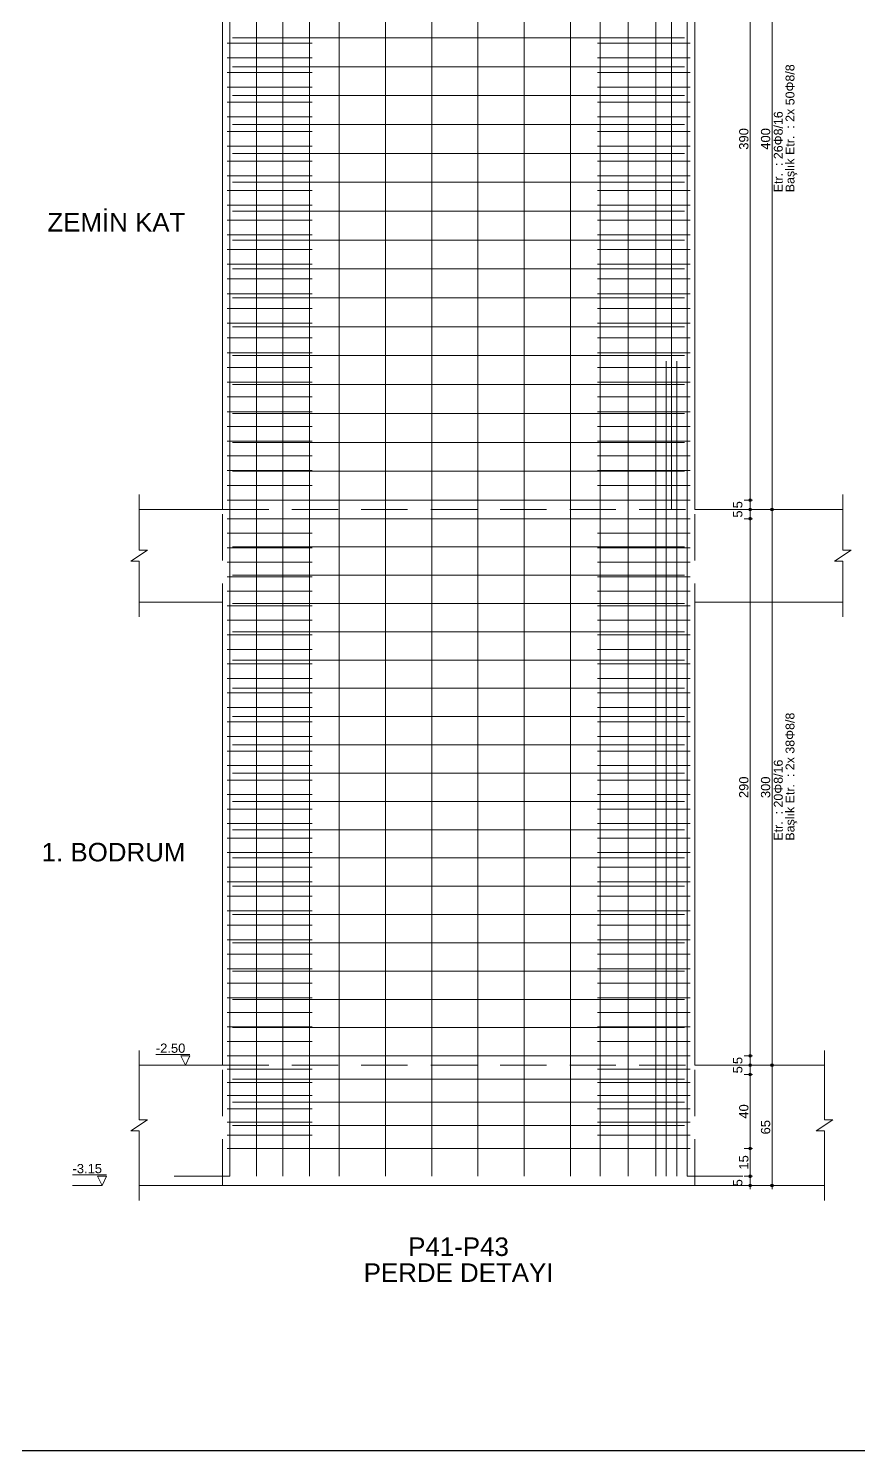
# Model space of a CAD drawing. Header units: millimetres. Extents: x 2232 to 85269, y -3593 to 5869.
# Drawn here: x 83081 to 83753, y -3593 to -2442 of the extents above; entities that cross this region are included whole.
import ezdxf

# ---------------------------------------------------------------- set-up
doc = ezdxf.new("R2010")
doc.units = ezdxf.units.MM
doc.linetypes.add('DASHED2', pattern=[37.5, 25, -12.5])
for name, color, linetype in [('Donatı Çizgisi', 7, 'Continuous'), ('Panel', 7, 'Continuous'), ('Standart', 7, 'Continuous'), ('Ölçülendirme', 7, 'Continuous')]:
    doc.layers.add(name, color=color, linetype=linetype)
doc.styles.add('arial_1_18', font='arial.ttf', dxfattribs={"height": 0.2})

# ---------------------------------------------------------------- blocks, each defined once
blk = doc.blocks.new('IDE824Entity7267')
at = {"layer": 'Donatı Çizgisi', "color": 5, "linetype": 'Continuous', "lineweight": 5}
for points in [[(28997.44, 185.24), (28997.44, 1400.24)], [(29011.77, 185.24), (29011.77, 1400.24)], [(29026.11, 185.24), (29026.11, 1400.24)], [(29040.44, 185.24), (29040.44, 1400.24)], [(29056.44, 185.24), (29056.44, 1400.24)], [(29081.44, 185.24), (29081.44, 1400.24)], [(29106.44, 185.24), (29106.44, 1400.24)], [(29131.44, 185.24), (29131.44, 1400.24)], [(29156.44, 185.24), (29156.44, 1400.24)], [(29181.44, 185.24), (29181.44, 1400.24)], [(29197.44, 185.24), (29197.44, 1400.24)], [(29212.44, 185.24), (29212.44, 1400.24)], [(29227.44, 185.24), (29227.44, 1400.24)], [(29235.94, 545.24), (29235.94, 1400.24)], [(29244.44, 185.24), (29244.44, 1400.24)], [(29233.11, 185.24), (29233.11, 625.24)], [(29238.77, 185.24), (29238.77, 625.24)], [(28967.44, 185.24), (28997.44, 185.24)], [(29244.44, 185.24), (29274.44, 185.24)]]:
    blk.add_lwpolyline(points, dxfattribs=at)
at = {"layer": 'Donatı Çizgisi', "color": 1, "linetype": 'Continuous', "lineweight": 5}
for points in [[(28998.94, 799.84), (29242.94, 799.84)], [(28995.94, 796.97), (29041.94, 796.97)], [(29195.94, 796.97), (29245.94, 796.97)], [(28995.94, 789.02), (29041.94, 789.02)], [(28998.94, 784.24), (29242.94, 784.24)], [(29195.94, 789.02), (29245.94, 789.02)], [(28995.94, 781.06), (29041.94, 781.06)], [(29195.94, 781.06), (29245.94, 781.06)], [(28995.94, 773.1), (29041.94, 773.1)], [(28998.94, 768.64), (29242.94, 768.64)], [(29195.94, 773.1), (29245.94, 773.1)], [(28995.94, 765.14), (29041.94, 765.14)], [(29195.94, 765.14), (29245.94, 765.14)], [(28995.94, 757.18), (29041.94, 757.18)], [(28998.94, 753.04), (29242.94, 753.04)], [(29195.94, 757.18), (29245.94, 757.18)], [(28995.94, 749.22), (29041.94, 749.22)], [(29195.94, 749.22), (29245.94, 749.22)], [(28995.94, 741.26), (29041.94, 741.26)], [(28998.94, 737.44), (29242.94, 737.44)], [(29195.94, 741.26), (29245.94, 741.26)], [(28995.94, 733.3), (29041.94, 733.3)], [(29195.94, 733.3), (29245.94, 733.3)], [(28995.94, 725.34), (29041.94, 725.34)], [(28998.94, 721.84), (29242.94, 721.84)], [(29195.94, 725.34), (29245.94, 725.34)], [(28995.94, 717.38), (29041.94, 717.38)], [(29195.94, 717.38), (29245.94, 717.38)], [(28995.94, 709.42), (29041.94, 709.42)], [(29195.94, 709.42), (29245.94, 709.42)], [(28995.94, 701.46), (29041.94, 701.46)], [(28998.94, 706.24), (29242.94, 706.24)], [(29195.94, 701.46), (29245.94, 701.46)], [(28995.94, 693.51), (29041.94, 693.51)], [(29195.94, 693.51), (29245.94, 693.51)], [(28995.94, 685.55), (29041.94, 685.55)], [(28998.94, 690.64), (29242.94, 690.64)], [(29195.94, 685.55), (29245.94, 685.55)], [(28995.94, 677.59), (29041.94, 677.59)], [(29195.94, 677.59), (29245.94, 677.59)], [(28995.94, 669.63), (29041.94, 669.63)], [(28998.94, 675.04), (29242.94, 675.04)], [(29195.94, 669.63), (29245.94, 669.63)], [(28995.94, 661.67), (29041.94, 661.67)], [(29195.94, 661.67), (29245.94, 661.67)], [(28995.94, 653.71), (29041.94, 653.71)], [(28998.94, 659.44), (29242.94, 659.44)], [(29195.94, 653.71), (29245.94, 653.71)], [(28995.94, 645.75), (29041.94, 645.75)], [(29195.94, 645.75), (29245.94, 645.75)], [(28995.94, 637.79), (29041.94, 637.79)], [(28998.94, 643.84), (29242.94, 643.84)], [(29195.94, 637.79), (29245.94, 637.79)], [(28995.94, 629.83), (29041.94, 629.83)], [(29195.94, 629.83), (29245.94, 629.83)], [(28995.94, 621.87), (29041.94, 621.87)], [(28998.94, 628.24), (29242.94, 628.24)], [(29195.94, 621.87), (29245.94, 621.87)], [(28995.94, 613.91), (29041.94, 613.91)], [(28998.94, 612.64), (29242.94, 612.64)], [(29195.94, 613.91), (29245.94, 613.91)], [(28995.94, 605.95), (29041.94, 605.95)], [(29195.94, 605.95), (29245.94, 605.95)], [(28995.94, 598), (29041.94, 598)], [(28998.94, 597.04), (29242.94, 597.04)], [(29195.94, 598), (29245.94, 598)], [(28995.94, 590.04), (29041.94, 590.04)], [(29195.94, 590.04), (29245.94, 590.04)], [(28995.94, 582.08), (29041.94, 582.08)], [(28998.94, 581.44), (29242.94, 581.44)], [(29195.94, 582.08), (29245.94, 582.08)], [(28995.94, 574.12), (29041.94, 574.12)], [(29195.94, 574.12), (29245.94, 574.12)], [(28995.94, 566.16), (29041.94, 566.16)], [(28998.94, 565.84), (29242.94, 565.84)], [(29195.94, 566.16), (29245.94, 566.16)], [(28995.94, 558.2), (29041.94, 558.2)], [(29195.94, 558.2), (29245.94, 558.2)], [(28995.94, 550.24), (29245.94, 550.24)], [(28995.94, 540.24), (29245.94, 540.24)], [(28995.94, 532.4), (29041.94, 532.4)], [(29195.94, 532.4), (29245.94, 532.4)], [(28995.94, 524.56), (29041.94, 524.56)], [(28998.94, 524.98), (29242.94, 524.98)], [(29195.94, 524.56), (29245.94, 524.56)], [(28995.94, 516.73), (29041.94, 516.73)], [(29195.94, 516.73), (29245.94, 516.73)], [(28995.94, 508.89), (29041.94, 508.89)], [(28998.94, 509.71), (29242.94, 509.71)], [(29195.94, 508.89), (29245.94, 508.89)], [(28995.94, 501.05), (29041.94, 501.05)], [(29195.94, 501.05), (29245.94, 501.05)], [(28995.94, 493.21), (29041.94, 493.21)], [(28998.94, 494.45), (29242.94, 494.45)], [(29195.94, 493.21), (29245.94, 493.21)], [(28995.94, 485.38), (29041.94, 485.38)], [(29195.94, 485.38), (29245.94, 485.38)], [(28995.94, 477.54), (29041.94, 477.54)], [(28998.94, 479.19), (29242.94, 479.19)], [(29195.94, 477.54), (29245.94, 477.54)], [(28995.94, 469.7), (29041.94, 469.7)], [(29195.94, 469.7), (29245.94, 469.7)], [(28995.94, 461.86), (29041.94, 461.86)], [(28998.94, 463.92), (29242.94, 463.92)], [(29195.94, 461.86), (29245.94, 461.86)], [(28995.94, 454.02), (29041.94, 454.02)], [(29195.94, 454.02), (29245.94, 454.02)], [(28995.94, 446.19), (29041.94, 446.19)], [(28998.94, 448.66), (29242.94, 448.66)], [(29195.94, 446.19), (29245.94, 446.19)], [(28995.94, 438.35), (29041.94, 438.35)], [(29195.94, 438.35), (29245.94, 438.35)], [(28995.94, 430.51), (29041.94, 430.51)], [(28998.94, 433.4), (29242.94, 433.4)], [(29195.94, 430.51), (29245.94, 430.51)], [(28995.94, 422.67), (29041.94, 422.67)], [(29195.94, 422.67), (29245.94, 422.67)], [(28995.94, 414.83), (29041.94, 414.83)], [(28998.94, 418.13), (29242.94, 418.13)], [(29195.94, 414.83), (29245.94, 414.83)], [(28995.94, 407), (29041.94, 407)], [(29195.94, 407), (29245.94, 407)], [(28998.94, 402.87), (29242.94, 402.87)], [(28995.94, 399.16), (29041.94, 399.16)], [(29195.94, 399.16), (29245.94, 399.16)], [(28995.94, 391.32), (29041.94, 391.32)], [(28998.94, 387.61), (29242.94, 387.61)], [(29195.94, 391.32), (29245.94, 391.32)], [(28995.94, 383.48), (29041.94, 383.48)], [(29195.94, 383.48), (29245.94, 383.48)], [(28995.94, 375.65), (29041.94, 375.65)], [(28998.94, 372.35), (29242.94, 372.35)], [(29195.94, 375.65), (29245.94, 375.65)], [(28995.94, 367.81), (29041.94, 367.81)], [(29195.94, 367.81), (29245.94, 367.81)], [(28995.94, 359.97), (29041.94, 359.97)], [(28998.94, 357.08), (29242.94, 357.08)], [(29195.94, 359.97), (29245.94, 359.97)], [(28995.94, 352.13), (29041.94, 352.13)], [(29195.94, 352.13), (29245.94, 352.13)], [(28995.94, 344.29), (29041.94, 344.29)], [(28998.94, 341.82), (29242.94, 341.82)], [(29195.94, 344.29), (29245.94, 344.29)], [(28995.94, 336.46), (29041.94, 336.46)], [(29195.94, 336.46), (29245.94, 336.46)], [(28995.94, 328.62), (29041.94, 328.62)], [(28998.94, 326.56), (29242.94, 326.56)], [(29195.94, 328.62), (29245.94, 328.62)], [(28995.94, 320.78), (29041.94, 320.78)], [(29195.94, 320.78), (29245.94, 320.78)], [(28995.94, 312.94), (29041.94, 312.94)], [(28998.94, 311.29), (29242.94, 311.29)], [(29195.94, 312.94), (29245.94, 312.94)], [(28995.94, 305.1), (29041.94, 305.1)], [(29195.94, 305.1), (29245.94, 305.1)], [(28995.94, 297.27), (29041.94, 297.27)], [(28998.94, 296.03), (29242.94, 296.03)], [(29195.94, 297.27), (29245.94, 297.27)], [(28995.94, 289.43), (29041.94, 289.43)], [(29195.94, 289.43), (29245.94, 289.43)], [(28995.94, 281.59), (29041.94, 281.59)], [(28998.94, 280.77), (29242.94, 280.77)], [(29195.94, 281.59), (29245.94, 281.59)], [(28995.94, 273.75), (29041.94, 273.75)], [(29195.94, 273.75), (29245.94, 273.75)], [(28995.94, 265.92), (29041.94, 265.92)], [(28998.94, 265.5), (29242.94, 265.5)], [(29195.94, 265.92), (29245.94, 265.92)], [(28995.94, 258.08), (29041.94, 258.08)], [(29195.94, 258.08), (29245.94, 258.08)], [(28995.94, 250.24), (29245.94, 250.24)], [(28995.94, 243.1), (29041.94, 243.1)], [(29195.94, 243.1), (29245.94, 243.1)], [(28995.94, 235.95), (29041.94, 235.95)], [(28998.94, 237.74), (29242.94, 237.74)], [(29195.94, 235.95), (29245.94, 235.95)], [(28995.94, 228.81), (29041.94, 228.81)], [(28998.94, 225.24), (29242.94, 225.24)], [(29195.94, 228.81), (29245.94, 228.81)], [(28995.94, 221.67), (29041.94, 221.67)], [(29195.94, 221.67), (29245.94, 221.67)], [(28995.94, 214.53), (29041.94, 214.53)], [(28995.94, 207.38), (29041.94, 207.38)], [(28998.94, 212.74), (29242.94, 212.74)], [(29195.94, 214.53), (29245.94, 214.53)], [(29195.94, 207.38), (29245.94, 207.38)], [(28995.94, 200.24), (29245.94, 200.24)]]:
    blk.add_lwpolyline(points, dxfattribs=at)
at = {"layer": 'Panel', "color": 1, "linetype": 'Continuous', "lineweight": 5}
for points in [[(28993.44, 545.24), (28993.44, 895.24)], [(29248.44, 545.24), (29248.44, 895.24)], [(28948.44, 523.24), (28948.44, 553.24)], [(29328.44, 523.24), (29328.44, 553.24)], [(28948.44, 545.24), (28993.44, 545.24)], [(29248.44, 545.24), (29328.44, 545.24)], [(28943.94, 517.24), (28952.94, 523.24)], [(28948.44, 523.24), (28952.94, 523.24)], [(29323.94, 517.24), (29332.94, 523.24)], [(29328.44, 523.24), (29332.94, 523.24)], [(28943.94, 517.24), (28948.44, 517.24)], [(28948.44, 487.24), (28948.44, 517.24)], [(29323.94, 517.24), (29328.44, 517.24)], [(29328.44, 487.24), (29328.44, 517.24)], [(28948.44, 495.24), (28993.44, 495.24)], [(28993.44, 245.24), (28993.44, 495.24)], [(29248.44, 245.24), (29248.44, 495.24)], [(29248.44, 495.24), (29328.44, 495.24)], [(28948.44, 215.74), (28948.44, 253.24)], [(29318.44, 215.74), (29318.44, 253.24)], [(28948.44, 245.24), (28993.44, 245.24)], [(29248.44, 245.24), (29318.44, 245.24)], [(28943.94, 209.74), (28952.94, 215.74)], [(28948.44, 215.74), (28952.94, 215.74)], [(29313.94, 209.74), (29322.94, 215.74)], [(29318.44, 215.74), (29322.94, 215.74)], [(28943.94, 209.74), (28948.44, 209.74)], [(28948.44, 172.24), (28948.44, 209.74)], [(29313.94, 209.74), (29318.44, 209.74)], [(29318.44, 172.24), (29318.44, 209.74)], [(28948.44, 180.24), (29318.44, 180.24)]]:
    blk.add_lwpolyline(points, dxfattribs=at)
at = {"layer": 'Panel', "color": 1, "linetype": 'DASHED2', "lineweight": 5}
for points in [[(28993.44, 545.24), (29248.44, 545.24)], [(28993.44, 245.24), (29248.44, 245.24)]]:
    blk.add_lwpolyline(points, dxfattribs=at)
at = {"layer": 'Ölçülendirme', "color": 1, "linetype": 'DASHED2', "lineweight": 5}
for points in [[(28993.44, 180.24), (28993.44, 1455.24)], [(29248.44, 180.24), (29248.44, 1455.24)]]:
    blk.add_lwpolyline(points, dxfattribs=at)
at = {"layer": 'Ölçülendirme', "color": 1, "linetype": 'Continuous', "lineweight": 5}
for points in [[(29278.44, 178.24), (29278.44, 1407.24)], [(29290.2, 178.24), (29290.2, 1407.24)], [(29275.19, 550.24), (29279.69, 550.24)], [(29275.19, 545.24), (29279.69, 545.24)], [(29286.95, 545.24), (29291.45, 545.24)], [(29275.19, 540.24), (29279.69, 540.24)], [(28975.94, 251.07), (28957.52, 251.07)], [(28973.44, 245.24), (28970.94, 250.24)], [(28970.94, 250.24), (28975.94, 250.24)], [(28975.94, 250.24), (28973.44, 245.24)], [(29275.19, 250.24), (29279.69, 250.24)], [(28957.52, 245.24), (28973.44, 245.24)], [(29275.19, 245.24), (29279.69, 245.24)], [(29275.19, 240.24), (29279.69, 240.24)], [(29286.95, 245.24), (29291.45, 245.24)], [(29275.19, 200.24), (29279.69, 200.24)], [(28930.94, 186.07), (28912.52, 186.07)], [(28928.44, 180.24), (28925.94, 185.24)], [(28925.94, 185.24), (28930.94, 185.24)], [(28930.94, 185.24), (28928.44, 180.24)], [(29275.19, 185.24), (29279.69, 185.24)], [(28912.52, 180.24), (28928.44, 180.24)], [(29275.19, 180.24), (29279.69, 180.24)], [(29286.95, 180.24), (29291.45, 180.24)]]:
    blk.add_lwpolyline(points, dxfattribs=at)
for centre in [(29278.44, 550.24), (29278.44, 550.24), (29278.44, 545.24), (29278.44, 545.24), (29290.2, 545.24), (29290.2, 545.24), (29278.44, 540.24), (29278.44, 540.24), (29278.44, 250.24), (29278.44, 250.24), (29278.44, 245.24), (29278.44, 245.24), (29290.2, 245.24), (29290.2, 245.24), (29278.44, 240.24), (29278.44, 240.24), (29278.44, 200.24), (29278.44, 200.24), (29278.44, 185.24), (29278.44, 185.24), (29278.44, 180.24), (29290.2, 180.24)]:
    blk.add_circle(centre, 0.75, dxfattribs=at)
at = {"layer": 'Panel', "color": 1, "linetype": 'Continuous', "lineweight": 5, "style": 'arial_1_18'}
for s, p in [('ZEMİN KAT', (28898.95, 695.24)), ('1. BODRUM', (28895.86, 355.24)), ('P41-P43', (29093.76, 142.24)), ('PERDE DETAYI', (29069.73, 128.24))]:
    blk.add_text(s, height=10, dxfattribs=at).set_placement(p)
at = {"layer": 'Ölçülendirme', "color": 5, "linetype": 'Continuous', "lineweight": 5, "style": 'arial_1_18'}
for s, p in [('Başlık Etr.  : 2x 50Φ8/8', (29302.3, 716.44)), ('Etr.  : 26Φ8/16', (29295.96, 716.44)), ('Başlık Etr.  : 2x 38Φ8/8', (29302.3, 366.44)), ('Etr.  : 20Φ8/16', (29295.96, 366.44))]:
    blk.add_text(s, height=4.8, rotation=90, dxfattribs=at).set_placement(p)
at = {"layer": 'Ölçülendirme', "color": 1, "linetype": 'Continuous', "lineweight": 5, "style": 'arial_1_18'}
for s, p in [('390', (29277.44, 739.41)), ('400', (29289.2, 739.41)), ('5', (29274.19, 545.8)), ('5', (29274.19, 540.8)), ('290', (29277.44, 389.41)), ('300', (29289.2, 389.41)), ('5', (29274.19, 245.8)), ('5', (29274.19, 240.8)), ('40', (29277.44, 216.36)), ('65', (29289.2, 207.86)), ('15', (29277.44, 188.86)), ('5', (29274.19, 179.8))]:
    blk.add_text(s, height=5, rotation=90, dxfattribs=at).set_placement(p)
for s, p in [('-2.50', (28957.52, 251.91)), ('-3.15', (28912.52, 186.91))]:
    blk.add_text(s, height=5, dxfattribs=at).set_placement(p)

msp = doc.modelspace()

# ---------------------------------------------------------------- linework, layer by layer
msp.add_line((3332.4, -3593.4), (85269.2, -3593.4))

# ---------------------------------------------------------------- block references
at = {"layer": 'Standart', "xscale": 1.5, "yscale": 1.5, "zscale": 1.5}
msp.add_blockref('IDE824Entity7267', (39747.8, -3649.2), dxfattribs=at)

doc.saveas('drawing.dxf')
